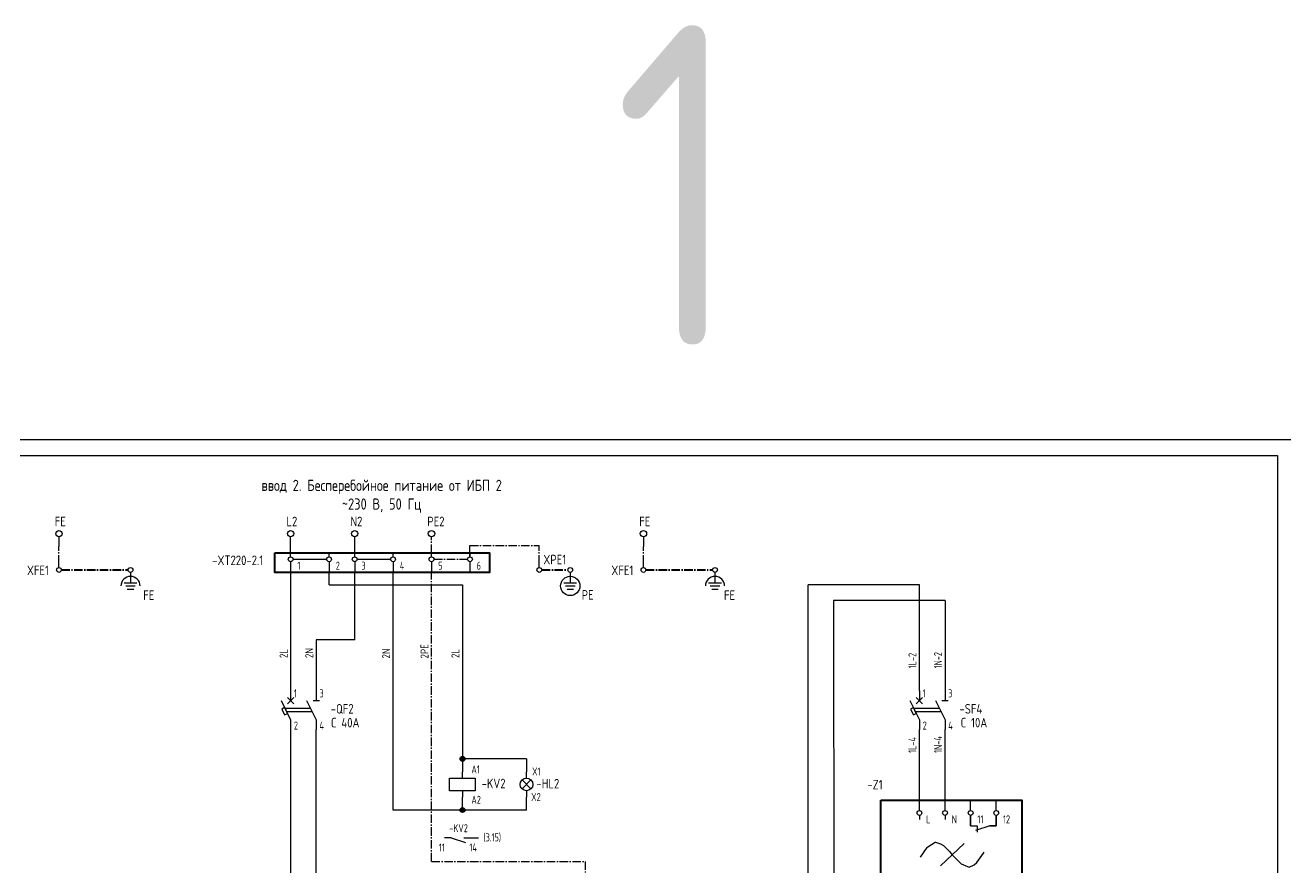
# Model space of a CAD drawing. Header units: millimetres. Extents: x 692 to 4850, y 1466 to 2016.
# Drawn here: x 889.9 to 1283.6, y 1752.7 to 2015.7 of the extents above; entities that cross this region are included whole.
import ezdxf

# ---------------------------------------------------------------- set-up
doc = ezdxf.new("R2010")
doc.units = ezdxf.units.MM
doc.set_wipeout_variables(frame=1)
doc.linetypes.add('EPL_DASHLONGDOT', pattern=[1, 0.66, -0.12, 0.1, -0.12])
doc.layers.add('EPLAN108', color=5, linetype='Continuous', lineweight=30)
doc.layers.add('КИА_МАРКИРОВКА', color=2, linetype='Continuous')
doc.layers.add('КИА_НАКЛЕЙКИ', color=1, linetype='Continuous')
doc.styles.add('GOST 2.304 type A', font='')
doc.styles.add('GOST-A 3-1', font='', dxfattribs={"height": 3})
doc.styles.add('GOSTA-2.5-1', font='', dxfattribs={"width": 0.9, "height": 2.5})
doc.styles.get('GOST 2.304 type A').set_extended_font_data('GOST 2.304 type A')
doc.styles.get('GOST-A 3-1').set_extended_font_data('GOST type A')
doc.styles.get('GOSTA-2.5-1').set_extended_font_data('GOST Type AU')

# ---------------------------------------------------------------- blocks, each defined once
blk = doc.blocks.new('A$C2BF74EC9')
at = {"color": 0}
for p, q in [((2, 8.39), (2, 6.39)), ((0, 6.39), (4, 6.39)), ((0.5, 5.39), (3.5, 5.39)), ((1, 4.39), (3, 4.39))]:
    blk.add_line(p, q, dxfattribs=at)
at = {"style": 'GOST-A 3-1'}
blk.add_text('FE', height=3, dxfattribs=at).set_placement((4.81, 1))
blk = doc.blocks.new('A$C2D160E4F')
at = {"color": 0}
for p, q in [((3, 9.56), (3, 8.31)), ((3, 8.31), (3, 6.31)), ((1, 6.31), (5, 6.31)), ((1.5, 5.31), (4.5, 5.31)), ((2, 4.31), (4, 4.31))]:
    blk.add_line(p, q, dxfattribs=at)
blk.add_circle((3, 5.31), 3, dxfattribs=at)
at = {"style": 'GOST-A 3-1'}
blk.add_text('PE', height=3, dxfattribs=at).set_placement((6.57, 1))
blk = doc.blocks.new('A$C5C8D51D3')
at = {"lineweight": 25}
for p, q in [((4, 6), (4, 8)), ((4, 2), (4, 0))]:
    blk.add_line(p, q, dxfattribs=at)
blk.add_lwpolyline([(0, 6), (8, 6), (8, 2), (0, 2)], close=True, dxfattribs=at)
blk = doc.blocks.new('A$C1AB80E3A')
at = {"color": 0, "lineweight": 25}
for p, q in [((1.98, 5.98), (1.98, 8)), ((0.58, 2.6), (3.38, 5.4)), ((0.58, 5.4), (3.38, 2.6)), ((1.98, 2.02), (1.98, 0))]:
    blk.add_line(p, q, dxfattribs=at)
blk.add_circle((1.98, 4), 1.98, dxfattribs=at)
blk = doc.blocks.new('A$C2EC3666A')
h = blk.add_hatch(color=7)
h.dxf.hatch_style = 1
edge = h.paths.add_edge_path()
edge.add_arc((0, 0), 0.75, 0, 360)
at = {"color": 0}
blk.add_circle((0, 0), 0.75, dxfattribs=at)
blk = doc.blocks.new('A$C11D95457')
at = {"lineweight": 25, "ltscale": 4}
for p, q in [((3, 12), (3, 9)), ((11, 12), (11, 9)), ((0, 9), (3, 3)), ((2, 10), (4, 8)), ((4, 10), (2, 8)), ((8, 9), (11, 3)), ((9.25, 6.5), (1.25, 6.5)), ((9.75, 5.5), (1.75, 5.5)), ((3, 3), (3, 0)), ((11, 3), (11, 0))]:
    blk.add_line(p, q, dxfattribs=at)
at = {"lineweight": 25}
blk.add_line((10, 9), (12, 9), dxfattribs=at)
at = {"lineweight": 25, "ltscale": 4}
blk.add_lwpolyline([(1.11, 4.55), (2, 5), (1.11, 6.79), (0.21, 6.34)], close=True, dxfattribs=at)
blk = doc.blocks.new('A$C5C167954')
at = {"color": 0}
for p, q in [((0.75, 2.75), (0.75, 4)), ((0.75, 1.25), (0.75, 0))]:
    blk.add_line(p, q, dxfattribs=at)
blk.add_wipeout([(0.75, 2.75), (0.81, 2.75), (0.86, 2.74), (0.92, 2.73), (0.97, 2.72), (1.01, 2.7), (1.04, 2.69), (1.09, 2.67), (1.13, 2.65), (1.21, 2.6), (1.26, 2.55), (1.31, 2.5), (1.38, 2.41), (1.41, 2.35), (1.43, 2.31), (1.46, 2.23), (1.48, 2.18), (1.5, 2.08), (1.5, 2), (1.5, 1.94), (1.49, 1.87), (1.47, 1.8), (1.45, 1.73), (1.43, 1.69), (1.41, 1.64), (1.38, 1.59), (1.34, 1.54), (1.32, 1.51), (1.29, 1.48), (1.25, 1.44), (1.2, 1.4), (1.16, 1.37), (1.11, 1.34), (1.05, 1.31), (0.98, 1.28), (0.91, 1.27), (0.83, 1.25), (0.8, 1.25), (0.75, 1.25), (0.69, 1.25), (0.57, 1.27), (0.5, 1.29), (0.43, 1.32), (0.36, 1.36), (0.28, 1.42), (0.24, 1.45), (0.18, 1.51), (0.13, 1.57), (0.09, 1.64), (0.07, 1.69), (0.04, 1.75), (0.03, 1.79), (0.02, 1.84), (0.01, 1.9), (0, 1.96), (0, 2.02), (0, 2.08), (0.01, 2.13), (0.03, 2.2), (0.04, 2.25), (0.06, 2.3), (0.1, 2.37), (0.13, 2.42), (0.18, 2.49), (0.23, 2.55), (0.29, 2.6), (0.34, 2.63), (0.39, 2.66), (0.44, 2.68), (0.49, 2.7), (0.54, 2.72), (0.62, 2.74), (0.71, 2.75)], dxfattribs=at)
blk.add_circle((0.75, 2), 0.75, dxfattribs=at)

msp = doc.modelspace()

# ---------------------------------------------------------------- linework, layer by layer
for p, q in [((692, 1886.39), (1286, 1886.39)), ((712, 1881.39), (1281, 1881.39)), ((1281, 1881.39), (1281, 1471.39)), ((1183.16, 1760.27), (1175.78, 1753.26))]:
    msp.add_line(p, q)
at = {"color": 7, "linetype": 'Continuous', "lineweight": 25, "ltscale": 4}
for p, q in [((900.46, 1855.99), (900.46, 1852.99)), ((1083, 1855.99), (1083, 1852.99))]:
    msp.add_line(p, q, dxfattribs=at)
at = {"color": 30, "lineweight": 25, "ltscale": 4}
for p, q in [((972.82, 1850.99), (972.82, 1855.99)), ((973.57, 1848.99), (984.07, 1848.99)), ((972.82, 1844.82), (972.82, 1807.89)), ((984.82, 1840.99), (984.82, 1844.82)), ((984.82, 1840.99), (1026.48, 1840.99)), ((1026.48, 1840.99), (1026.48, 1782.69)), ((1169.2, 1840.99), (1134.41, 1840.99)), ((1134.41, 1622.4), (1134.41, 1840.99)), ((1169.2, 1807.89), (1169.2, 1840.99)), ((972.82, 1795.89), (972.82, 1718.18)), ((1169.2, 1773.8), (1169.2, 1795.89)), ((1046.48, 1786.69), (1026.48, 1786.69)), ((1046.48, 1786.69), (1046.48, 1782.69))]:
    msp.add_line(p, q, dxfattribs=at)
at = {"color": 5, "lineweight": 25, "ltscale": 8}
for p, q in [((992.82, 1850.99), (992.82, 1855.99)), ((993.57, 1848.99), (1004.07, 1848.99)), ((992.82, 1823.89), (992.82, 1844.82)), ((1004.82, 1770.69), (1004.82, 1844.82)), ((1177.2, 1836.1), (1142.41, 1836.1)), ((1142.41, 1836.1), (1142.48, 1614.52)), ((1177.2, 1836.1), (1177.2, 1807.89)), ((992.82, 1823.89), (980.82, 1823.89)), ((980.82, 1823.89), (980.82, 1807.89)), ((980.82, 1749.24), (980.82, 1795.89)), ((1177.2, 1773.8), (1177.2, 1795.89)), ((1026.48, 1770.69), (1026.48, 1774.69)), ((1046.48, 1770.69), (1046.48, 1774.69)), ((1046.48, 1770.69), (1004.82, 1770.69))]:
    msp.add_line(p, q, dxfattribs=at)
at = {"color": 3, "linetype": 'EPL_DASHLONGDOT', "lineweight": 25, "ltscale": 4}
for p, q in [((1016.82, 1850.99), (1016.82, 1855.99)), ((1028.82, 1850.99), (1028.82, 1853.31)), ((1028.82, 1853.31), (1050.49, 1853.31)), ((1050.49, 1847.66), (1050.49, 1853.31)), ((1017.57, 1848.99), (1028.07, 1848.99)), ((1016.82, 1754.69), (1016.82, 1844.82)), ((1016.82, 1754.69), (1064.82, 1754.69)), ((1064.82, 1754.69), (1064.82, 1718.18))]:
    msp.add_line(p, q, dxfattribs=at)
at = {"color": 6, "linetype": 'EPL_DASHLONGDOT', "lineweight": 25, "ltscale": 4}
for p, q in [((900.46, 1847.66), (900.46, 1852.99)), ((1083, 1847.66), (1083, 1852.99))]:
    msp.add_line(p, q, dxfattribs=at)
at = {"color": 0}
for p, q in [((972.82, 1849.74), (972.82, 1850.99)), ((984.82, 1849.74), (984.82, 1850.99)), ((992.82, 1849.74), (992.82, 1850.99)), ((992.82, 1850.99), (1020.52, 1850.99)), ((1004.82, 1849.74), (1004.82, 1850.99)), ((1016.82, 1849.74), (1016.82, 1850.99)), ((1028.82, 1849.74), (1028.82, 1850.99)), ((1028.82, 1850.99), (1028.82, 1849.74)), ((900.46, 1846.41), (900.46, 1847.66)), ((972.82, 1848.24), (972.82, 1844.82)), ((984.82, 1848.24), (984.82, 1844.82)), ((992.82, 1848.24), (992.82, 1844.82)), ((1004.82, 1848.24), (1004.82, 1844.82)), ((1016.82, 1848.24), (1016.82, 1844.82)), ((1028.82, 1848.24), (1028.82, 1844.82)), ((1050.49, 1846.41), (1050.49, 1847.66)), ((1083, 1846.41), (1083, 1847.66)), ((922.81, 1844.91), (922.81, 1843.66)), ((922.81, 1843.66), (922.81, 1841.66)), ((1105.35, 1844.91), (1105.35, 1843.66)), ((920.81, 1841.66), (924.81, 1841.66)), ((921.31, 1840.66), (924.31, 1840.66)), ((921.81, 1839.66), (923.81, 1839.66)), ((1185.2, 1765.8), (1187.2, 1765.8)), ((1191.2, 1765.8), (1186.7, 1764.3)), ((1187.2, 1765.8), (1187.2, 1763.8)), ((1193.2, 1765.8), (1191.2, 1765.8))]:
    msp.add_line(p, q, dxfattribs=at)
at = {"color": 6, "linetype": 'EPL_DASHLONGDOT', "lineweight": 40, "ltscale": 4}
for p, q in [((901.21, 1845.66), (922.06, 1845.66)), ((1083.75, 1845.66), (1104.6, 1845.66))]:
    msp.add_line(p, q, dxfattribs=at)
at = {"color": 3, "linetype": 'EPL_DASHLONGDOT', "lineweight": 40, "ltscale": 4}
msp.add_line((1051.24, 1845.66), (1059.4, 1845.66), dxfattribs=at)
at = {"color": 1, "linetype": 'Continuous', "lineweight": 25, "ltscale": 4}
for p, q in [((1185.2, 1765.8), (1185.2, 1768.8)), ((1185.2, 1767.8), (1185.2, 1765.8)), ((1193.2, 1765.8), (1193.2, 1768.8)), ((1193.2, 1767.8), (1193.2, 1765.8)), ((1185.2, 1765.8), (1187.2, 1765.8)), ((1191.2, 1765.8), (1193.2, 1765.8))]:
    msp.add_line(p, q, dxfattribs=at)
at = {"lineweight": 25}
for p, q in [((1022.92, 1762.04), (1020.92, 1762.04)), ((1022.92, 1762.04), (1027.42, 1760.54)), ((1026.92, 1762.04), (1028.92, 1762.04)), ((1028.92, 1762.04), (1031.44, 1762.04))]:
    msp.add_line(p, q, dxfattribs=at)
at = {"color": 0, "lineweight": 40}
for points in [[(967.91, 1850.99), (1034.91, 1850.99), (1034.91, 1844.82), (967.91, 1844.82)], [(1157.2, 1773.8), (1201.2, 1773.8), (1201.2, 1741.8), (1157.2, 1741.8)]]:
    msp.add_lwpolyline(points, close=True, dxfattribs=at)
msp.add_lwpolyline([(1169.56, 1755.99), (1171.57, 1759), (1171.8, 1759.22), (1174.12, 1760.66), (1174.18, 1760.67), (1175.78, 1760.19), (1176.76, 1759.6), (1178.56, 1757.82), (1179.47, 1756.76), (1182.19, 1753.93), (1184.7, 1752.86), (1184.76, 1752.86), (1186.26, 1753.58), (1187.14, 1754.32), (1189.24, 1757.23), (1189.38, 1757.54)])
at = {"color": 7, "linetype": 'Continuous', "lineweight": 25, "ltscale": 4}
for centre in [(900.46, 1856.99), (972.82, 1856.99), (992.82, 1856.99), (1016.82, 1856.99), (1083, 1856.99)]:
    msp.add_circle(centre, 1, dxfattribs=at)
at = {"color": 0}
for centre in [(972.82, 1848.99), (984.82, 1848.99), (992.82, 1848.99), (1004.82, 1848.99), (1016.82, 1848.99), (1028.82, 1848.99), (900.46, 1845.66), (922.81, 1845.66), (1050.49, 1845.66), (1060.15, 1845.66), (1083, 1845.66), (1105.35, 1845.66)]:
    msp.add_circle(centre, 0.75, dxfattribs=at)
for centre in [(922.81, 1840.66), (1105.35, 1840.66)]:
    msp.add_arc(centre, 3, 0, 180, dxfattribs=at)

# ---------------------------------------------------------------- block references
for name, p in [('A$C2D160E4F', (1057.15, 1835.36)), ('A$C2BF74EC9', (1103.35, 1835.27)), ('A$C11D95457', (969.82, 1795.89)), ('A$C11D95457', (1166.2, 1795.89)), ('A$C2EC3666A', (1026.48, 1786.69)), ('A$C5C8D51D3', (1022.48, 1774.69)), ('A$C1AB80E3A', (1044.5, 1774.69)), ('A$C2EC3666A', (1026.48, 1770.69))]:
    msp.add_blockref(name, p, dxfattribs=at)

# ---------------------------------------------------------------- texts
at = {"style": 'GOST-A 3-1'}
for s, height, p in [('1', 100, (1073.67, 1915.71)), ('FE', 3, (899.15, 1859.3)), ('L2', 3, (971.5, 1859.3)), ('N2', 3, (991.5, 1859.3)), ('PE2', 3, (1015.5, 1859.3)), ('FE', 3, (1081.69, 1859.3)), ('FE', 3, (926.77, 1836.27))]:
    msp.add_text(s, height=height, dxfattribs=at).set_placement(p)
at = {"style": 'GOSTA-2.5-1'}
for s, width, p in [('1', 0.9, (974.92, 1845.75)), ('2', 0.9, (986.92, 1845.75)), ('3', 0.9, (994.92, 1845.75)), ('4', 0.9, (1006.92, 1845.75)), ('5', 0.9, (1018.92, 1845.75)), ('6', 0.9, (1030.92, 1845.75)), ('1', 0.9, (973.82, 1805.89)), ('3', 0.9, (981.82, 1805.89)), ('1', 0.9, (1170.2, 1805.89)), ('3', 0.9, (1178.2, 1805.89)), ('2', 0.9, (973.82, 1795.84)), ('4', 0.9, (981.82, 1795.84)), ('2', 0.9, (1170.2, 1795.84)), ('4', 0.9, (1178.2, 1795.84)), ('A1', 0.9, (1029.27, 1782.16)), ('X1', 0.9, (1048.23, 1781.5)), ('X2', 0.9, (1047.95, 1773.53)), ('A2', 0.9, (1029.27, 1772.67)), ('-KV2', 0.9, (1022.38, 1763.8)), ('11', 0.9, (1019.09, 1757.77)), ('14', 0.9, (1028.64, 1757.77)), ('(3.15)', 0.8, (1033.03, 1760.95))]:
    msp.add_text(s, height=2.5, dxfattribs=dict(at, width=width)).set_placement(p)
at = {"color": 7, "style": 'GOST-A 3-1'}
for s, p in [('C 40A', (985.4, 1796.49)), ('C 10A', (1182.07, 1796.49))]:
    msp.add_text(s, height=3, dxfattribs=at).set_placement(p)
at = {"layer": 'EPLAN108', "color": 7, "insert": (1001.24, 1868.68), "char_height": 3.5, "attachment_point": 5, "style": 'GOST 2.304 type A'}
msp.add_mtext('ввод 2. Бесперебойное питание от ИБП 2  \\P~230 B, 50 Гц', dxfattribs=at)
at = {"layer": 'КИА_МАРКИРОВКА', "style": 'GOSTA-2.5-1'}
for s, p in [('2L', (971.88, 1818.17)), ('2N', (979.88, 1818.17)), ('2N', (1003.88, 1818.02)), ('2PE', (1015.88, 1818.02)), ('2L', (1025.54, 1818.17))]:
    msp.add_text(s, height=2.5, rotation=90, dxfattribs=at).set_placement(p)
at = {"layer": 'КИА_МАРКИРОВКА', "style": 'GOSTA-2.5-1', "width": 0.9}
for s, p in [('1L-2', (1168.26, 1814.93)), ('1N-2', (1176.26, 1814.93)), ('1L-4', (1168.26, 1788.53)), ('1N-4', (1176.26, 1788.53))]:
    msp.add_text(s, height=2.5, rotation=90, dxfattribs=at).set_placement(p)
at = {"layer": 'КИА_НАКЛЕЙКИ', "style": 'GOST-A 3-1'}
for s, p in [('XFE1', (890.46, 1844.03)), ('-XT220-2.1', (948.32, 1847.17)), ('XPE1', (1051.74, 1847.39)), ('XFE1', (1072.99, 1844.03)), ('-QF2', (985.34, 1800.81)), ('-SF4', (1181.72, 1800.81)), ('-KV2', (1032.48, 1777.49)), ('-HL2', (1049.6, 1777.44)), ('-Z1', (1152.94, 1777.14))]:
    msp.add_text(s, height=3, dxfattribs=at).set_placement(p)

# ---------------------------------------------------------------- next in the draw order: block references
at = {"color": 0}
for p in [(1168.45, 1767.8), (1176.45, 1767.8), (1184.45, 1767.8), (1192.45, 1767.8)]:
    msp.add_blockref('A$C5C167954', p, dxfattribs=at)

# ---------------------------------------------------------------- next in the draw order: linework, layer by layer
for p, q in [((1169.2, 1771.8), (1169.2, 1773.8)), ((1177.2, 1771.8), (1177.2, 1773.8)), ((1185.2, 1771.8), (1185.2, 1773.8)), ((1193.2, 1771.8), (1193.2, 1773.8)), ((1185.2, 1767.8), (1185.2, 1765.8)), ((1193.2, 1767.8), (1193.2, 1765.8))]:
    msp.add_line(p, q, dxfattribs=at)

# ---------------------------------------------------------------- next in the draw order: texts
at = {"style": 'GOSTA-2.5-1', "width": 0.9}
for s, p in [('L', (1171.3, 1766.56)), ('N', (1179.3, 1766.56)), ('11', (1187.3, 1766.56)), ('12', (1195.3, 1766.56))]:
    msp.add_text(s, height=2.5, dxfattribs=at).set_placement(p)

doc.saveas('drawing.dxf')
